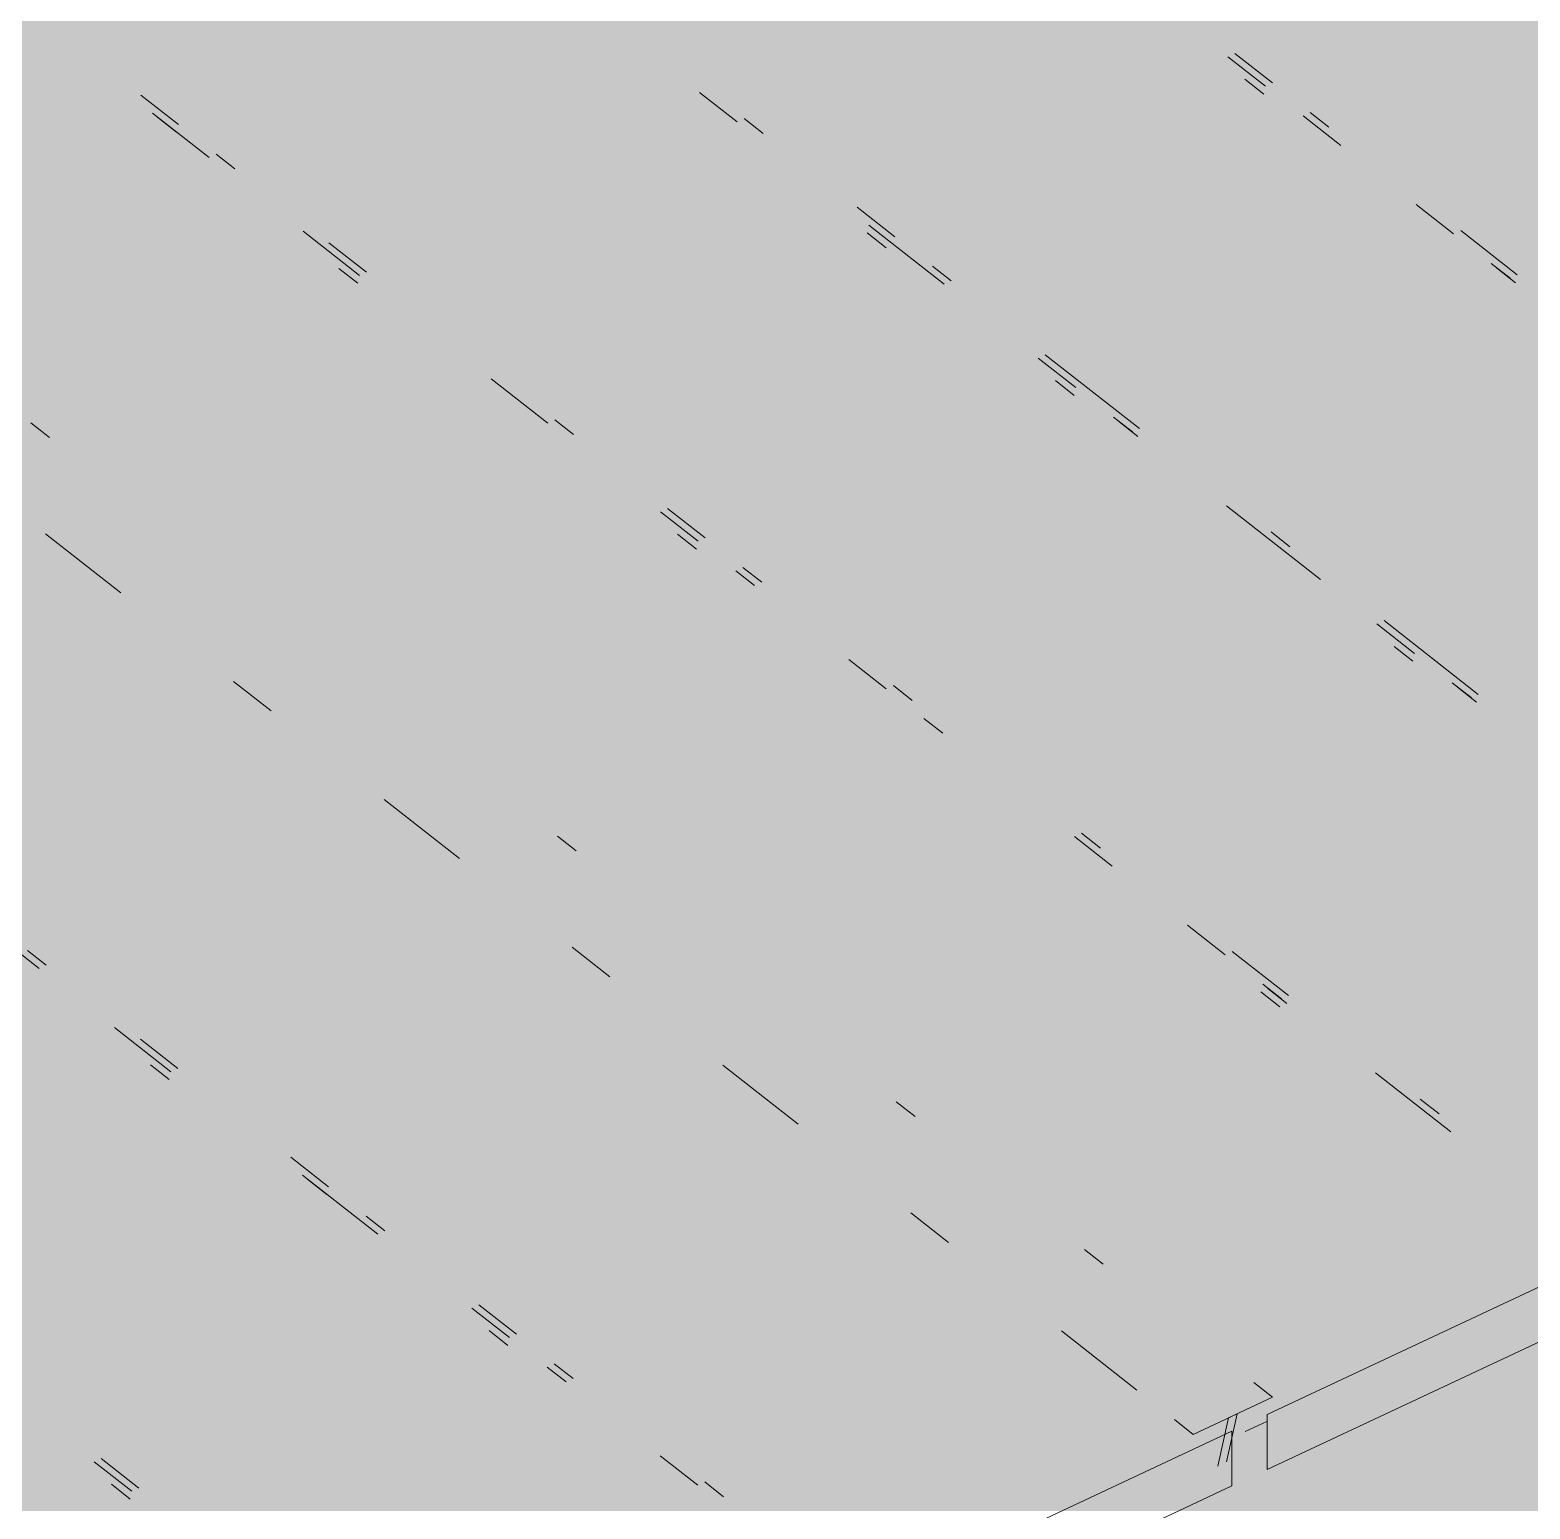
# Model space of a CAD drawing. Header units: millimetres. Extents: x 5 to 1315, y 5 to 292.
# Drawn here: x 1197.866 to 1200.523, y 80.497 to 83.117 of the extents above; entities that cross this region are included whole.
import ezdxf

# ---------------------------------------------------------------- set-up
doc = ezdxf.new("R2010")
doc.units = ezdxf.units.MM
doc.layers.add('EXISTING', color=7, linetype='Continuous')
doc.layers.add('IMAGES', color=7, linetype='Continuous')

# ---------------------------------------------------------------- blocks, each defined once
blk = doc.blocks.new('SHEET_03')
at = {"layer": 'EXISTING', "color": 250, "lineweight": 9}
for p, q in [((299.9879, 83.0699), (300.0546, 83.0176)), ((300.0671, 83.0235), (300.0004, 83.0758)), ((300.0515, 83.0039), (300.0182, 83.0301)), ((298.1291, 82.9497), (298.0625, 83.0021)), ((299.0523, 83.0069), (299.1189, 82.9546)), ((298.0833, 82.97), (298.1833, 82.8916)), ((298.126, 82.9361), (298.0927, 82.9622)), ((299.1647, 82.9343), (299.1314, 82.9604)), ((300.1212, 82.9653), (300.1879, 82.913)), ((300.167, 82.945), (300.1337, 82.9711)), ((298.2291, 82.8713), (298.1958, 82.8974)), ((299.398, 82.7512), (299.3314, 82.8035)), ((300.3212, 82.8083), (300.3878, 82.756)), ((299.3522, 82.7715), (299.4855, 82.6668)), ((300.5003, 82.6834), (300.4003, 82.7619)), ((298.3499, 82.7608), (298.4499, 82.6823)), ((298.4624, 82.6881), (298.3957, 82.7405)), ((299.3825, 82.7316), (299.3491, 82.7578)), ((298.4468, 82.6686), (298.4135, 82.6948)), ((299.498, 82.6727), (299.4647, 82.6988)), ((300.4545, 82.7037), (300.4878, 82.6775)), ((300.4972, 82.6697), (300.4639, 82.6959)), ((299.6521, 82.536), (299.7188, 82.4837)), ((299.8313, 82.4111), (299.6646, 82.5419)), ((298.6832, 82.4992), (298.7832, 82.4207)), ((299.7157, 82.47), (299.6824, 82.4962)), ((300.0575, 80.6644), (303.8717, 82.455)), ((297.9008, 82.3954), (297.8675, 82.4215)), ((298.829, 82.4004), (298.7956, 82.4266)), ((299.7855, 82.4314), (299.8188, 82.4052)), ((299.8282, 82.3974), (299.7949, 82.4236)), ((298.9831, 82.2637), (299.0498, 82.2114)), ((299.0623, 82.2173), (298.9956, 82.2696)), ((299.9854, 82.2744), (300.152, 82.1436)), ((297.8936, 82.2248), (298.0269, 82.1201)), ((299.0467, 82.1977), (299.0134, 82.2239)), ((300.0979, 82.2018), (300.0646, 82.228)), ((299.1164, 82.1591), (299.1497, 82.1329)), ((299.1622, 82.1388), (299.1289, 82.165)), ((300.4311, 81.9402), (300.2645, 82.071)), ((300.252, 82.0652), (300.3187, 82.0129)), ((300.3156, 81.9992), (300.2823, 82.0253)), ((299.3164, 82.0022), (299.383, 81.9498)), ((298.2269, 81.9632), (298.2935, 81.9109)), ((299.4288, 81.9295), (299.3955, 81.9557)), ((300.3853, 81.9605), (300.4187, 81.9344)), ((300.4281, 81.9266), (300.3948, 81.9527)), ((299.4497, 81.8975), (299.483, 81.8714)), ((298.4935, 81.7539), (298.6268, 81.6493)), ((298.8339, 81.6629), (298.8006, 81.6891)), ((299.7163, 81.6882), (299.7829, 81.6359)), ((299.7621, 81.6679), (299.7288, 81.6941)), ((297.7492, 81.5591), (297.8825, 81.4544)), ((299.9163, 81.5313), (299.9829, 81.479)), ((297.895, 81.4603), (297.8617, 81.4864)), ((298.8268, 81.4923), (298.8934, 81.44)), ((300.0954, 81.4064), (299.9954, 81.4848)), ((300.0798, 81.3868), (300.0465, 81.413)), ((300.0496, 81.4267), (300.0829, 81.4005)), ((300.0923, 81.3927), (300.059, 81.4188)), ((298.0158, 81.3498), (298.1158, 81.2713)), ((298.1283, 81.2772), (298.0617, 81.3295)), ((298.1128, 81.2576), (298.0794, 81.2838)), ((299.0934, 81.283), (299.2267, 81.1784)), ((300.2495, 81.2697), (300.3828, 81.1651)), ((300.0575, 80.5669), (301.483, 81.2361)), ((300.362, 81.1971), (300.3287, 81.2232)), ((299.4338, 81.192), (299.4005, 81.2182)), ((298.3949, 81.0679), (298.3283, 81.1202)), ((298.3491, 81.0882), (298.4824, 80.9836)), ((298.3919, 81.0542), (298.3585, 81.0804)), ((298.4949, 80.9894), (298.4616, 81.0156)), ((299.4266, 81.0214), (299.4933, 80.9691)), ((299.7671, 80.9305), (299.7338, 80.9566)), ((298.649, 80.8528), (298.7157, 80.8004)), ((298.7282, 80.8063), (298.6615, 80.8586)), ((298.7126, 80.7868), (298.6793, 80.8129)), ((299.6932, 80.8122), (299.8266, 80.7075)), ((298.7824, 80.7481), (298.8157, 80.722)), ((298.8282, 80.7278), (298.7948, 80.754)), ((300.067, 80.695), (300.0337, 80.7212)), ((300.067, 80.695), (299.989, 80.6584)), ((300.0046, 80.6657), (299.9265, 80.6291)), ((299.9855, 80.5802), (300.0046, 80.6657)), ((300.0575, 80.5669), (300.0575, 80.6644)), ((299.8932, 80.6552), (299.9265, 80.6291)), ((299.989, 80.6584), (299.9699, 80.5729)), ((300.0184, 80.6339), (300.057, 80.652)), ((296.1808, 78.8444), (299.995, 80.635)), ((299.995, 80.635), (299.995, 80.5376)), ((298.0592, 80.534), (297.9925, 80.5863)), ((298.9823, 80.5912), (299.049, 80.5389)), ((297.98, 80.5805), (298.0467, 80.5282)), ((296.1808, 78.7469), (299.995, 80.5376)), ((298.0436, 80.5145), (298.0103, 80.5406)), ((299.0948, 80.5186), (299.0615, 80.5447))]:
    blk.add_line(p, q, dxfattribs=at)
at = {"layer": 'IMAGES', "color": 7}
for points in [[(299.0673, 83.0964), (299.1636, 83.0964), (299.0673, 83.2892), (299.1636, 83.2892)], [(297.8145, 83.0964), (297.9109, 83.0964), (297.8145, 83.1928), (297.9109, 83.1928)], [(297.9109, 83.0964), (298.0073, 83.0964), (297.9109, 83.1928), (298.0073, 83.1928)], [(298.0073, 83.0964), (298.1036, 83.0964), (298.0073, 83.1928), (298.1036, 83.1928)], [(298.1036, 83.0964), (298.6818, 83.0964), (298.1036, 83.1928), (298.6818, 83.1928)], [(298.6818, 83.0964), (298.7782, 83.0964), (298.6818, 83.1928), (298.7782, 83.1928)], [(298.7782, 83.0964), (298.8745, 83.0964), (298.7782, 83.1928), (298.8745, 83.1928)], [(298.8745, 83.0964), (298.9709, 83.0964), (298.8745, 83.1928), (298.9709, 83.1928)], [(298.9709, 83.0964), (299.0673, 83.0964), (298.9709, 83.1928), (299.0673, 83.1928)], [(299.1636, 83.0964), (299.26, 83.0964), (299.1636, 83.1928), (299.26, 83.1928)], [(299.26, 83.0964), (299.3564, 83.0964), (299.26, 83.1928), (299.3564, 83.1928)], [(299.3564, 83.0964), (299.4527, 83.0964), (299.3564, 83.1928), (299.4527, 83.1928)], [(299.4527, 83.0964), (299.5491, 83.0964), (299.4527, 83.1928), (299.5491, 83.1928)], [(299.5491, 83.0964), (299.6455, 83.0964), (299.5491, 83.1928), (299.6455, 83.1928)], [(299.6455, 83.0964), (299.7418, 83.0964), (299.6455, 83.1928), (299.7418, 83.1928)], [(299.7418, 83.0964), (299.9345, 83.0964), (299.7418, 83.1928), (299.9345, 83.1928)], [(299.9345, 83.0964), (300.0309, 83.0964), (299.9345, 83.1928), (300.0309, 83.1928)], [(300.0309, 83.0964), (300.6091, 83.0964), (300.0309, 83.1928), (300.6091, 83.1928)], [(297.8145, 83), (297.9109, 83), (297.8145, 83.0964), (297.9109, 83.0964)], [(297.9109, 83), (298.1036, 83), (297.9109, 83.0964), (298.1036, 83.0964)], [(298.1036, 83), (298.2, 83), (298.1036, 83.0964), (298.2, 83.0964)], [(298.2, 83), (298.2964, 83), (298.2, 83.0964), (298.2964, 83.0964)], [(298.2964, 83), (298.7782, 83), (298.2964, 83.0964), (298.7782, 83.0964)], [(298.7782, 83), (298.8745, 83), (298.7782, 83.0964), (298.8745, 83.0964)], [(298.8745, 83), (298.9709, 83), (298.8745, 83.0964), (298.9709, 83.0964)], [(298.9709, 83), (299.0673, 83), (298.9709, 83.0964), (299.0673, 83.0964)], [(299.0673, 83), (299.1636, 83), (299.0673, 83.0964), (299.1636, 83.0964)], [(299.1636, 83), (299.26, 83), (299.1636, 83.0964), (299.26, 83.0964)], [(299.26, 83), (299.3564, 83), (299.26, 83.0964), (299.3564, 83.0964)], [(299.3564, 83), (299.4527, 83), (299.3564, 83.0964), (299.4527, 83.0964)], [(299.4527, 83), (299.5491, 83), (299.4527, 83.0964), (299.5491, 83.0964)], [(299.5491, 83), (299.6455, 83), (299.5491, 83.0964), (299.6455, 83.0964)], [(299.6455, 83), (299.7418, 83), (299.6455, 83.0964), (299.7418, 83.0964)], [(299.7418, 83), (299.8382, 83), (299.7418, 83.0964), (299.8382, 83.0964)], [(299.8382, 83), (299.9345, 83), (299.8382, 83.0964), (299.9345, 83.0964)], [(299.9345, 83), (300.1273, 83), (299.9345, 83.0964), (300.1273, 83.0964)], [(300.1273, 83), (300.2236, 83), (300.1273, 83.0964), (300.2236, 83.0964)], [(300.2236, 83), (300.32, 83), (300.2236, 83.0964), (300.32, 83.0964)], [(300.32, 83), (300.8018, 83), (300.32, 83.0964), (300.8018, 83.0964)], [(297.5255, 82.9036), (297.9109, 82.9036), (297.5255, 83), (297.9109, 83)], [(297.9109, 82.9036), (298.0073, 82.9036), (297.9109, 83), (298.0073, 83)], [(298.0073, 82.9036), (298.2, 82.9036), (298.0073, 83), (298.2, 83)], [(298.2, 82.9036), (298.2964, 82.9036), (298.2, 83), (298.2964, 83)], [(298.2964, 82.9036), (298.3927, 82.9036), (298.2964, 83), (298.3927, 83)], [(298.3927, 82.9036), (298.8745, 82.9036), (298.3927, 83), (298.8745, 83)], [(298.8745, 82.9036), (298.9709, 82.9036), (298.8745, 83), (298.9709, 83)], [(298.9709, 82.9036), (299.0673, 82.9036), (298.9709, 83), (299.0673, 83)], [(299.0673, 82.9036), (299.1636, 82.9036), (299.0673, 83), (299.1636, 83)], [(299.1636, 82.9036), (299.26, 82.9036), (299.1636, 83), (299.26, 83)], [(299.26, 82.9036), (299.3564, 82.9036), (299.26, 83), (299.3564, 83)], [(299.3564, 82.9036), (299.4527, 82.9036), (299.3564, 83), (299.4527, 83)], [(299.4527, 82.9036), (299.5491, 82.9036), (299.4527, 83), (299.5491, 83)], [(299.5491, 82.9036), (299.6455, 82.9036), (299.5491, 83), (299.6455, 83)], [(299.6455, 82.9036), (299.7418, 82.9036), (299.6455, 83), (299.7418, 83)], [(299.7418, 82.9036), (299.9345, 82.9036), (299.7418, 83), (299.9345, 83)], [(299.9345, 82.9036), (300.0309, 82.9036), (299.9345, 83), (300.0309, 83)], [(300.0309, 82.9036), (300.2236, 82.9036), (300.0309, 83), (300.2236, 83)], [(300.2236, 82.9036), (300.32, 82.9036), (300.2236, 83), (300.32, 83)], [(300.32, 82.9036), (300.8982, 82.9036), (300.32, 83), (300.8982, 83)], [(297.5255, 82.8072), (298.0073, 82.8072), (297.5255, 82.9036), (298.0073, 82.9036)], [(298.0073, 82.8072), (298.1036, 82.8072), (298.0073, 82.9036), (298.1036, 82.9036)], [(298.1036, 82.8072), (298.2964, 82.8072), (298.1036, 82.9036), (298.2964, 82.9036)], [(298.2964, 82.8072), (298.3927, 82.8072), (298.2964, 82.9036), (298.3927, 82.9036)], [(298.3927, 82.8072), (298.4891, 82.8072), (298.3927, 82.9036), (298.4891, 82.9036)], [(298.4891, 82.8072), (298.9709, 82.8072), (298.4891, 82.9036), (298.9709, 82.9036)], [(298.9709, 82.8072), (299.1636, 82.8072), (298.9709, 82.9036), (299.1636, 82.9036)], [(299.1636, 82.8072), (299.26, 82.8072), (299.1636, 82.9036), (299.26, 82.9036)], [(299.26, 82.8072), (299.4527, 82.8072), (299.26, 82.9036), (299.4527, 82.9036)], [(299.4527, 82.8072), (299.6455, 82.8072), (299.4527, 82.9036), (299.6455, 82.9036)], [(299.6455, 82.8072), (299.7418, 82.8072), (299.6455, 82.9036), (299.7418, 82.9036)], [(299.7418, 82.8072), (299.8382, 82.8072), (299.7418, 82.9036), (299.8382, 82.9036)], [(299.8382, 82.8072), (300.1273, 82.8072), (299.8382, 82.9036), (300.1273, 82.9036)], [(300.1273, 82.8072), (300.2236, 82.8072), (300.1273, 82.9036), (300.2236, 82.9036)], [(300.2236, 82.8072), (300.32, 82.8072), (300.2236, 82.9036), (300.32, 82.9036)], [(300.32, 82.8072), (300.4164, 82.8072), (300.32, 82.9036), (300.4164, 82.9036)], [(300.4164, 82.8072), (300.5127, 82.8072), (300.4164, 82.9036), (300.5127, 82.9036)], [(300.5127, 82.8072), (300.9945, 82.8072), (300.5127, 82.9036), (300.9945, 82.9036)], [(297.6218, 82.7108), (298.1036, 82.7108), (297.6218, 82.8072), (298.1036, 82.8072)], [(298.1036, 82.7108), (298.2, 82.7108), (298.1036, 82.8072), (298.2, 82.8072)], [(298.2, 82.7108), (298.2964, 82.7108), (298.2, 82.8072), (298.2964, 82.8072)], [(298.2964, 82.7108), (298.4891, 82.7108), (298.2964, 82.8072), (298.4891, 82.8072)], [(298.4891, 82.7108), (298.5855, 82.7108), (298.4891, 82.8072), (298.5855, 82.8072)], [(298.5855, 82.7108), (299.1636, 82.7108), (298.5855, 82.8072), (299.1636, 82.8072)], [(299.1636, 82.7108), (299.26, 82.7108), (299.1636, 82.8072), (299.26, 82.8072)], [(299.26, 82.7108), (299.3564, 82.7108), (299.26, 82.8072), (299.3564, 82.8072)], [(299.3564, 82.7108), (299.4527, 82.7108), (299.3564, 82.8072), (299.4527, 82.8072)], [(299.4527, 82.7108), (299.5491, 82.7108), (299.4527, 82.8072), (299.5491, 82.8072)], [(299.5491, 82.7108), (299.6455, 82.7108), (299.5491, 82.8072), (299.6455, 82.8072)], [(299.6455, 82.7108), (299.7418, 82.7108), (299.6455, 82.8072), (299.7418, 82.8072)], [(299.7418, 82.7108), (299.8382, 82.7108), (299.7418, 82.8072), (299.8382, 82.8072)], [(299.8382, 82.7108), (300.0309, 82.7108), (299.8382, 82.8072), (300.0309, 82.8072)], [(300.0309, 82.7108), (300.1273, 82.7108), (300.0309, 82.8072), (300.1273, 82.8072)], [(300.1273, 82.7108), (300.2236, 82.7108), (300.1273, 82.8072), (300.2236, 82.8072)], [(300.2236, 82.7108), (300.32, 82.7108), (300.2236, 82.8072), (300.32, 82.8072)], [(300.32, 82.7108), (300.5127, 82.7108), (300.32, 82.8072), (300.5127, 82.8072)], [(300.5127, 82.7108), (300.6091, 82.7108), (300.5127, 82.8072), (300.6091, 82.8072)], [(297.8145, 82.6144), (298.2, 82.6144), (297.8145, 82.7108), (298.2, 82.7108)], [(298.2, 82.6144), (298.2964, 82.6144), (298.2, 82.7108), (298.2964, 82.7108)], [(298.2964, 82.6144), (298.3927, 82.6144), (298.2964, 82.7108), (298.3927, 82.7108)], [(298.3927, 82.6144), (298.5855, 82.6144), (298.3927, 82.7108), (298.5855, 82.7108)], [(298.5855, 82.6144), (298.6818, 82.6144), (298.5855, 82.7108), (298.6818, 82.7108)], [(298.6818, 82.6144), (298.7782, 82.6144), (298.6818, 82.7108), (298.7782, 82.7108)], [(298.7782, 82.6144), (299.26, 82.6144), (298.7782, 82.7108), (299.26, 82.7108)], [(299.26, 82.6144), (299.3564, 82.6144), (299.26, 82.7108), (299.3564, 82.7108)], [(299.3564, 82.6144), (299.4527, 82.6144), (299.3564, 82.7108), (299.4527, 82.7108)], [(299.4527, 82.6144), (299.5491, 82.6144), (299.4527, 82.7108), (299.5491, 82.7108)], [(299.5491, 82.6144), (299.7418, 82.6144), (299.5491, 82.7108), (299.7418, 82.7108)], [(299.7418, 82.6144), (299.8382, 82.6144), (299.7418, 82.7108), (299.8382, 82.7108)], [(299.8382, 82.6144), (299.9345, 82.6144), (299.8382, 82.7108), (299.9345, 82.7108)], [(299.9345, 82.6144), (300.0309, 82.6144), (299.9345, 82.7108), (300.0309, 82.7108)], [(300.0309, 82.6144), (300.1273, 82.6144), (300.0309, 82.7108), (300.1273, 82.7108)], [(300.1273, 82.6144), (300.2236, 82.6144), (300.1273, 82.7108), (300.2236, 82.7108)], [(300.2236, 82.6144), (300.32, 82.6144), (300.2236, 82.7108), (300.32, 82.7108)], [(300.32, 82.6144), (300.4164, 82.6144), (300.32, 82.7108), (300.4164, 82.7108)], [(300.4164, 82.6144), (300.6091, 82.6144), (300.4164, 82.7108), (300.6091, 82.7108)], [(297.8145, 82.518), (297.9109, 82.518), (297.8145, 82.6144), (297.9109, 82.6144)], [(297.9109, 82.518), (298.3927, 82.518), (297.9109, 82.6144), (298.3927, 82.6144)], [(298.3927, 82.518), (298.4891, 82.518), (298.3927, 82.6144), (298.4891, 82.6144)], [(298.4891, 82.518), (298.5855, 82.518), (298.4891, 82.6144), (298.5855, 82.6144)], [(298.5855, 82.518), (298.6818, 82.518), (298.5855, 82.6144), (298.6818, 82.6144)], [(298.6818, 82.518), (298.7782, 82.518), (298.6818, 82.6144), (298.7782, 82.6144)], [(298.7782, 82.518), (298.8745, 82.518), (298.7782, 82.6144), (298.8745, 82.6144)], [(298.8745, 82.518), (299.3564, 82.518), (298.8745, 82.6144), (299.3564, 82.6144)], [(299.3564, 82.518), (299.4527, 82.518), (299.3564, 82.6144), (299.4527, 82.6144)], [(299.4527, 82.518), (299.5491, 82.518), (299.4527, 82.6144), (299.5491, 82.6144)], [(299.5491, 82.518), (299.6455, 82.518), (299.5491, 82.6144), (299.6455, 82.6144)], [(299.6455, 82.518), (299.8382, 82.518), (299.6455, 82.6144), (299.8382, 82.6144)], [(299.8382, 82.518), (299.9345, 82.518), (299.8382, 82.6144), (299.9345, 82.6144)], [(299.9345, 82.518), (300.0309, 82.518), (299.9345, 82.6144), (300.0309, 82.6144)], [(300.0309, 82.518), (300.1273, 82.518), (300.0309, 82.6144), (300.1273, 82.6144)], [(300.1273, 82.518), (300.2236, 82.518), (300.1273, 82.6144), (300.2236, 82.6144)], [(300.2236, 82.518), (300.4164, 82.518), (300.2236, 82.6144), (300.4164, 82.6144)], [(300.4164, 82.518), (300.5127, 82.518), (300.4164, 82.6144), (300.5127, 82.6144)], [(300.5127, 82.518), (300.6091, 82.518), (300.5127, 82.6144), (300.6091, 82.6144)], [(297.8145, 82.4216), (297.9109, 82.4216), (297.8145, 82.518), (297.9109, 82.518)], [(297.9109, 82.4216), (298.0073, 82.4216), (297.9109, 82.518), (298.0073, 82.518)], [(298.0073, 82.4216), (298.1036, 82.4216), (298.0073, 82.518), (298.1036, 82.518)], [(298.1036, 82.3252), (298.5855, 82.3252), (298.1036, 82.518), (298.5855, 82.518)], [(298.5855, 82.4216), (298.6818, 82.4216), (298.5855, 82.518), (298.6818, 82.518)], [(298.6818, 82.4216), (298.7782, 82.4216), (298.6818, 82.518), (298.7782, 82.518)], [(298.7782, 82.4216), (298.8745, 82.4216), (298.7782, 82.518), (298.8745, 82.518)], [(298.8745, 82.4216), (298.9709, 82.4216), (298.8745, 82.518), (298.9709, 82.518)], [(298.9709, 82.4216), (299.4527, 82.4216), (298.9709, 82.518), (299.4527, 82.518)], [(299.4527, 82.4216), (299.5491, 82.4216), (299.4527, 82.518), (299.5491, 82.518)], [(299.5491, 82.4216), (299.6455, 82.4216), (299.5491, 82.518), (299.6455, 82.518)], [(299.6455, 82.4216), (299.7418, 82.4216), (299.6455, 82.518), (299.7418, 82.518)], [(299.7418, 82.4216), (299.8382, 82.4216), (299.7418, 82.518), (299.8382, 82.518)], [(299.8382, 82.4216), (299.9345, 82.4216), (299.8382, 82.518), (299.9345, 82.518)], [(299.9345, 82.4216), (300.0309, 82.4216), (299.9345, 82.518), (300.0309, 82.518)], [(300.0309, 82.4216), (300.1273, 82.4216), (300.0309, 82.518), (300.1273, 82.518)], [(300.1273, 82.4216), (300.2236, 82.4216), (300.1273, 82.518), (300.2236, 82.518)], [(300.2236, 82.4216), (300.32, 82.4216), (300.2236, 82.518), (300.32, 82.518)], [(300.32, 82.4216), (300.4164, 82.4216), (300.32, 82.518), (300.4164, 82.518)], [(300.4164, 82.4216), (300.5127, 82.4216), (300.4164, 82.518), (300.5127, 82.518)], [(300.5127, 82.4216), (300.6091, 82.4216), (300.5127, 82.518), (300.6091, 82.518)], [(297.8145, 82.3252), (298.0073, 82.3252), (297.8145, 82.4216), (298.0073, 82.4216)], [(298.0073, 82.3252), (298.1036, 82.3252), (298.0073, 82.4216), (298.1036, 82.4216)], [(298.5855, 82.3252), (298.6818, 82.3252), (298.5855, 82.4216), (298.6818, 82.4216)], [(298.6818, 82.3252), (298.7782, 82.3252), (298.6818, 82.4216), (298.7782, 82.4216)], [(298.7782, 82.3252), (298.8745, 82.3252), (298.7782, 82.4216), (298.8745, 82.4216)], [(298.8745, 82.3252), (298.9709, 82.3252), (298.8745, 82.4216), (298.9709, 82.4216)], [(298.9709, 82.3252), (299.0673, 82.3252), (298.9709, 82.4216), (299.0673, 82.4216)], [(299.0673, 82.3252), (299.1636, 82.3252), (299.0673, 82.4216), (299.1636, 82.4216)], [(299.1636, 82.3252), (299.5491, 82.3252), (299.1636, 82.4216), (299.5491, 82.4216)], [(299.5491, 82.3252), (299.7418, 82.3252), (299.5491, 82.4216), (299.7418, 82.4216)], [(299.7418, 82.3252), (299.8382, 82.3252), (299.7418, 82.4216), (299.8382, 82.4216)], [(299.8382, 82.3252), (299.9345, 82.3252), (299.8382, 82.4216), (299.9345, 82.4216)], [(299.9345, 82.3252), (300.0309, 82.3252), (299.9345, 82.4216), (300.0309, 82.4216)], [(300.0309, 82.3252), (300.1273, 82.3252), (300.0309, 82.4216), (300.1273, 82.4216)], [(300.1273, 82.3252), (300.2236, 82.3252), (300.1273, 82.4216), (300.2236, 82.4216)], [(300.2236, 82.3252), (300.32, 82.3252), (300.2236, 82.4216), (300.32, 82.4216)], [(300.32, 82.3252), (300.4164, 82.3252), (300.32, 82.4216), (300.4164, 82.4216)], [(300.4164, 82.3252), (300.5127, 82.3252), (300.4164, 82.4216), (300.5127, 82.4216)], [(300.5127, 82.3252), (300.6091, 82.3252), (300.5127, 82.4216), (300.6091, 82.4216)], [(297.8145, 82.2288), (298.0073, 82.2288), (297.8145, 82.3252), (298.0073, 82.3252)], [(298.0073, 82.2288), (298.1036, 82.2288), (298.0073, 82.3252), (298.1036, 82.3252)], [(298.1036, 82.2288), (298.2, 82.2288), (298.1036, 82.3252), (298.2, 82.3252)], [(298.2, 82.2288), (298.2964, 82.2288), (298.2, 82.3252), (298.2964, 82.3252)], [(298.2964, 82.2288), (298.6818, 82.2288), (298.2964, 82.3252), (298.6818, 82.3252)], [(298.6818, 82.2288), (298.7782, 82.2288), (298.6818, 82.3252), (298.7782, 82.3252)], [(298.7782, 82.2288), (298.8745, 82.2288), (298.7782, 82.3252), (298.8745, 82.3252)], [(298.8745, 82.2288), (298.9709, 82.2288), (298.8745, 82.3252), (298.9709, 82.3252)], [(298.9709, 82.2288), (299.0673, 82.2288), (298.9709, 82.3252), (299.0673, 82.3252)], [(299.0673, 82.2288), (299.1636, 82.2288), (299.0673, 82.3252), (299.1636, 82.3252)], [(299.1636, 82.2288), (299.26, 82.2288), (299.1636, 82.3252), (299.26, 82.3252)], [(299.26, 82.2288), (299.7418, 82.2288), (299.26, 82.3252), (299.7418, 82.3252)], [(299.7418, 82.2288), (299.8382, 82.2288), (299.7418, 82.3252), (299.8382, 82.3252)], [(299.8382, 82.2288), (300.0309, 82.2288), (299.8382, 82.3252), (300.0309, 82.3252)], [(300.0309, 82.2288), (300.1273, 82.2288), (300.0309, 82.3252), (300.1273, 82.3252)], [(300.1273, 82.2288), (300.2236, 82.2288), (300.1273, 82.3252), (300.2236, 82.3252)], [(300.2236, 82.2288), (300.32, 82.2288), (300.2236, 82.3252), (300.32, 82.3252)], [(300.32, 82.2288), (300.4164, 82.2288), (300.32, 82.3252), (300.4164, 82.3252)], [(300.4164, 82.2288), (300.6091, 82.2288), (300.4164, 82.3252), (300.6091, 82.3252)], [(297.8145, 82.1324), (297.9109, 82.1324), (297.8145, 82.2288), (297.9109, 82.2288)], [(297.9109, 82.1324), (298.0073, 82.1324), (297.9109, 82.2288), (298.0073, 82.2288)], [(298.0073, 82.1324), (298.2, 82.1324), (298.0073, 82.2288), (298.2, 82.2288)], [(298.2, 82.1324), (298.2964, 82.1324), (298.2, 82.2288), (298.2964, 82.2288)], [(298.2964, 82.1324), (298.3927, 82.1324), (298.2964, 82.2288), (298.3927, 82.2288)], [(298.3927, 82.1324), (298.8745, 82.1324), (298.3927, 82.2288), (298.8745, 82.2288)], [(298.8745, 82.1324), (298.9709, 82.1324), (298.8745, 82.2288), (298.9709, 82.2288)], [(298.9709, 82.1324), (299.1636, 82.1324), (298.9709, 82.2288), (299.1636, 82.2288)], [(299.1636, 82.1324), (299.26, 82.1324), (299.1636, 82.2288), (299.26, 82.2288)], [(299.26, 82.1324), (299.3564, 82.1324), (299.26, 82.2288), (299.3564, 82.2288)], [(299.3564, 82.1324), (299.8382, 82.1324), (299.3564, 82.2288), (299.8382, 82.2288)], [(299.8382, 82.1324), (300.0309, 82.1324), (299.8382, 82.2288), (300.0309, 82.2288)], [(300.0309, 82.1324), (300.1273, 82.1324), (300.0309, 82.2288), (300.1273, 82.2288)], [(300.1273, 82.1324), (300.2236, 82.1324), (300.1273, 82.2288), (300.2236, 82.2288)], [(300.2236, 82.1324), (300.32, 82.1324), (300.2236, 82.2288), (300.32, 82.2288)], [(300.32, 82.1324), (300.5127, 82.1324), (300.32, 82.2288), (300.5127, 82.2288)], [(300.5127, 82.1324), (300.6091, 82.1324), (300.5127, 82.2288), (300.6091, 82.2288)], [(297.8145, 82.036), (297.9109, 82.036), (297.8145, 82.1324), (297.9109, 82.1324)], [(297.9109, 82.036), (298.0073, 82.036), (297.9109, 82.1324), (298.0073, 82.1324)], [(298.0073, 82.036), (298.1036, 82.036), (298.0073, 82.1324), (298.1036, 82.1324)], [(298.1036, 82.036), (298.2, 82.036), (298.1036, 82.1324), (298.2, 82.1324)], [(298.2, 82.036), (298.3927, 82.036), (298.2, 82.1324), (298.3927, 82.1324)], [(298.3927, 82.036), (298.4891, 82.036), (298.3927, 82.1324), (298.4891, 82.1324)], [(298.4891, 82.036), (298.9709, 82.036), (298.4891, 82.1324), (298.9709, 82.1324)], [(298.9709, 82.036), (299.0673, 82.036), (298.9709, 82.1324), (299.0673, 82.1324)], [(299.0673, 82.036), (299.1636, 82.036), (299.0673, 82.1324), (299.1636, 82.1324)], [(299.1636, 82.036), (299.26, 82.036), (299.1636, 82.1324), (299.26, 82.1324)], [(299.26, 82.036), (299.3564, 82.036), (299.26, 82.1324), (299.3564, 82.1324)], [(299.3564, 82.036), (299.4527, 82.036), (299.3564, 82.1324), (299.4527, 82.1324)], [(299.4527, 82.036), (299.9345, 82.036), (299.4527, 82.1324), (299.9345, 82.1324)], [(299.9345, 82.036), (300.0309, 82.036), (299.9345, 82.1324), (300.0309, 82.1324)], [(300.0309, 82.036), (300.1273, 82.036), (300.0309, 82.1324), (300.1273, 82.1324)], [(300.1273, 82.036), (300.32, 82.036), (300.1273, 82.1324), (300.32, 82.1324)], [(300.32, 82.036), (300.4164, 82.036), (300.32, 82.1324), (300.4164, 82.1324)], [(300.4164, 82.036), (300.5127, 82.036), (300.4164, 82.1324), (300.5127, 82.1324)], [(300.5127, 81.9396), (300.6091, 81.9396), (300.5127, 82.1324), (300.6091, 82.1324)], [(297.4291, 81.9396), (297.9109, 81.9396), (297.4291, 82.036), (297.9109, 82.036)], [(297.9109, 81.9396), (298.0073, 81.9396), (297.9109, 82.036), (298.0073, 82.036)], [(298.0073, 81.9396), (298.1036, 81.9396), (298.0073, 82.036), (298.1036, 82.036)], [(298.1036, 81.9396), (298.2, 81.9396), (298.1036, 82.036), (298.2, 82.036)], [(298.2, 81.9396), (298.2964, 81.9396), (298.2, 82.036), (298.2964, 82.036)], [(298.2964, 81.9396), (298.3927, 81.9396), (298.2964, 82.036), (298.3927, 82.036)], [(298.3927, 81.9396), (298.4891, 81.9396), (298.3927, 82.036), (298.4891, 82.036)], [(298.4891, 81.9396), (298.6818, 81.9396), (298.4891, 82.036), (298.6818, 82.036)], [(298.6818, 81.9396), (299.0673, 81.9396), (298.6818, 82.036), (299.0673, 82.036)], [(299.0673, 81.9396), (299.1636, 81.9396), (299.0673, 82.036), (299.1636, 82.036)], [(299.1636, 81.9396), (299.26, 81.9396), (299.1636, 82.036), (299.26, 82.036)], [(299.26, 81.9396), (299.3564, 81.9396), (299.26, 82.036), (299.3564, 82.036)], [(299.3564, 81.9396), (299.4527, 81.9396), (299.3564, 82.036), (299.4527, 82.036)], [(299.4527, 81.9396), (300.0309, 81.9396), (299.4527, 82.036), (300.0309, 82.036)], [(300.0309, 81.9396), (300.1273, 81.9396), (300.0309, 82.036), (300.1273, 82.036)], [(300.1273, 81.9396), (300.2236, 81.9396), (300.1273, 82.036), (300.2236, 82.036)], [(300.2236, 81.9396), (300.32, 81.9396), (300.2236, 82.036), (300.32, 82.036)], [(300.32, 81.9396), (300.4164, 81.9396), (300.32, 82.036), (300.4164, 82.036)], [(300.4164, 81.9396), (300.5127, 81.9396), (300.4164, 82.036), (300.5127, 82.036)], [(297.5255, 81.8432), (298.0073, 81.8432), (297.5255, 81.9396), (298.0073, 81.9396)], [(298.0073, 81.8432), (298.1036, 81.8432), (298.0073, 81.9396), (298.1036, 81.9396)], [(298.1036, 81.8432), (298.2, 81.8432), (298.1036, 81.9396), (298.2, 81.9396)], [(298.2, 81.8432), (298.2964, 81.8432), (298.2, 81.9396), (298.2964, 81.9396)], [(298.2964, 81.8432), (298.3927, 81.8432), (298.2964, 81.9396), (298.3927, 81.9396)], [(298.3927, 81.8432), (298.4891, 81.8432), (298.3927, 81.9396), (298.4891, 81.9396)], [(298.4891, 81.8432), (298.6818, 81.8432), (298.4891, 81.9396), (298.6818, 81.9396)], [(298.6818, 81.8432), (298.7782, 81.8432), (298.6818, 81.9396), (298.7782, 81.9396)], [(298.7782, 81.8432), (299.1636, 81.8432), (298.7782, 81.9396), (299.1636, 81.9396)], [(299.1636, 81.8432), (299.3564, 81.8432), (299.1636, 81.9396), (299.3564, 81.9396)], [(299.3564, 81.8432), (299.5491, 81.8432), (299.3564, 81.9396), (299.5491, 81.9396)], [(299.5491, 81.8432), (299.6455, 81.8432), (299.5491, 81.9396), (299.6455, 81.9396)], [(299.6455, 81.8432), (299.7418, 81.8432), (299.6455, 81.9396), (299.7418, 81.9396)], [(299.7418, 81.8432), (300.2236, 81.8432), (299.7418, 81.9396), (300.2236, 81.9396)], [(300.2236, 81.8432), (300.32, 81.8432), (300.2236, 81.9396), (300.32, 81.9396)], [(300.32, 81.8432), (300.4164, 81.8432), (300.32, 81.9396), (300.4164, 81.9396)], [(300.4164, 81.8432), (300.6091, 81.8432), (300.4164, 81.9396), (300.6091, 81.9396)], [(297.7182, 81.7468), (298.2964, 81.7468), (297.7182, 81.8432), (298.2964, 81.8432)], [(298.2964, 81.7468), (298.3927, 81.7468), (298.2964, 81.8432), (298.3927, 81.8432)], [(298.3927, 81.7468), (298.4891, 81.7468), (298.3927, 81.8432), (298.4891, 81.8432)], [(298.4891, 81.7468), (298.6818, 81.7468), (298.4891, 81.8432), (298.6818, 81.8432)], [(298.6818, 81.7468), (298.7782, 81.7468), (298.6818, 81.8432), (298.7782, 81.8432)], [(298.7782, 81.7468), (299.3564, 81.7468), (298.7782, 81.8432), (299.3564, 81.8432)], [(299.3564, 81.7468), (299.4527, 81.7468), (299.3564, 81.8432), (299.4527, 81.8432)], [(299.4527, 81.7468), (299.5491, 81.7468), (299.4527, 81.8432), (299.5491, 81.8432)], [(299.5491, 81.7468), (299.7418, 81.7468), (299.5491, 81.8432), (299.7418, 81.8432)], [(299.7418, 81.7468), (299.8382, 81.7468), (299.7418, 81.8432), (299.8382, 81.8432)], [(299.8382, 81.7468), (300.4164, 81.7468), (299.8382, 81.8432), (300.4164, 81.8432)], [(300.4164, 81.7468), (300.5127, 81.7468), (300.4164, 81.8432), (300.5127, 81.8432)], [(300.5127, 81.7468), (300.6091, 81.7468), (300.5127, 81.8432), (300.6091, 81.8432)], [(297.8145, 81.6504), (298.2964, 81.6504), (297.8145, 81.7468), (298.2964, 81.7468)], [(298.2964, 81.6504), (298.3927, 81.6504), (298.2964, 81.7468), (298.3927, 81.7468)], [(298.3927, 81.6504), (298.4891, 81.6504), (298.3927, 81.7468), (298.4891, 81.7468)], [(298.4891, 81.6504), (298.5855, 81.6504), (298.4891, 81.7468), (298.5855, 81.7468)], [(298.5855, 81.6504), (298.6818, 81.6504), (298.5855, 81.7468), (298.6818, 81.7468)], [(298.6818, 81.6504), (298.7782, 81.6504), (298.6818, 81.7468), (298.7782, 81.7468)], [(298.7782, 81.6504), (298.8745, 81.6504), (298.7782, 81.7468), (298.8745, 81.7468)], [(298.8745, 81.6504), (298.9709, 81.6504), (298.8745, 81.7468), (298.9709, 81.7468)], [(298.9709, 81.6504), (299.4527, 81.6504), (298.9709, 81.7468), (299.4527, 81.7468)], [(299.4527, 81.6504), (299.5491, 81.6504), (299.4527, 81.7468), (299.5491, 81.7468)], [(299.5491, 81.6504), (299.6455, 81.6504), (299.5491, 81.7468), (299.6455, 81.7468)], [(299.6455, 81.6504), (299.8382, 81.6504), (299.6455, 81.7468), (299.8382, 81.7468)], [(299.8382, 81.6504), (299.9345, 81.6504), (299.8382, 81.7468), (299.9345, 81.7468)], [(299.9345, 81.6504), (300.0309, 81.6504), (299.9345, 81.7468), (300.0309, 81.7468)], [(300.0309, 81.6504), (300.4164, 81.6504), (300.0309, 81.7468), (300.4164, 81.7468)], [(300.4164, 81.6504), (300.5127, 81.6504), (300.4164, 81.7468), (300.5127, 81.7468)], [(300.5127, 81.6504), (300.6091, 81.6504), (300.5127, 81.7468), (300.6091, 81.7468)], [(297.8145, 81.554), (298.3927, 81.554), (297.8145, 81.6504), (298.3927, 81.6504)], [(298.3927, 81.554), (298.4891, 81.554), (298.3927, 81.6504), (298.4891, 81.6504)], [(298.4891, 81.554), (298.5855, 81.554), (298.4891, 81.6504), (298.5855, 81.6504)], [(298.5855, 81.554), (298.6818, 81.554), (298.5855, 81.6504), (298.6818, 81.6504)], [(298.6818, 81.554), (298.9709, 81.554), (298.6818, 81.6504), (298.9709, 81.6504)], [(298.9709, 81.554), (299.0673, 81.554), (298.9709, 81.6504), (299.0673, 81.6504)], [(299.0673, 81.554), (299.1636, 81.554), (299.0673, 81.6504), (299.1636, 81.6504)], [(299.1636, 81.554), (299.5491, 81.554), (299.1636, 81.6504), (299.5491, 81.6504)], [(299.5491, 81.554), (299.6455, 81.554), (299.5491, 81.6504), (299.6455, 81.6504)], [(299.6455, 81.554), (299.7418, 81.554), (299.6455, 81.6504), (299.7418, 81.6504)], [(299.7418, 81.554), (299.8382, 81.554), (299.7418, 81.6504), (299.8382, 81.6504)], [(299.8382, 81.554), (299.9345, 81.554), (299.8382, 81.6504), (299.9345, 81.6504)], [(299.9345, 81.554), (300.0309, 81.554), (299.9345, 81.6504), (300.0309, 81.6504)], [(300.0309, 81.554), (300.1273, 81.554), (300.0309, 81.6504), (300.1273, 81.6504)], [(300.1273, 81.554), (300.7055, 81.554), (300.1273, 81.6504), (300.7055, 81.6504)], [(297.7182, 81.4576), (297.9109, 81.4576), (297.7182, 81.554), (297.9109, 81.554)], [(297.9109, 81.4576), (298.0073, 81.4576), (297.9109, 81.554), (298.0073, 81.554)], [(298.0073, 81.4576), (298.4891, 81.4576), (298.0073, 81.554), (298.4891, 81.554)], [(298.4891, 81.4576), (298.5855, 81.4576), (298.4891, 81.554), (298.5855, 81.554)], [(298.5855, 81.4576), (298.6818, 81.4576), (298.5855, 81.554), (298.6818, 81.554)], [(298.6818, 81.4576), (298.7782, 81.4576), (298.6818, 81.554), (298.7782, 81.554)], [(298.7782, 81.4576), (298.8745, 81.4576), (298.7782, 81.554), (298.8745, 81.554)], [(298.8745, 81.4576), (298.9709, 81.4576), (298.8745, 81.554), (298.9709, 81.554)], [(298.9709, 81.4576), (299.0673, 81.4576), (298.9709, 81.554), (299.0673, 81.554)], [(299.0673, 81.4576), (299.1636, 81.4576), (299.0673, 81.554), (299.1636, 81.554)], [(299.1636, 81.4576), (299.26, 81.4576), (299.1636, 81.554), (299.26, 81.554)], [(299.26, 81.4576), (299.6455, 81.4576), (299.26, 81.554), (299.6455, 81.554)], [(299.6455, 81.4576), (299.7418, 81.4576), (299.6455, 81.554), (299.7418, 81.554)], [(299.7418, 81.4576), (299.8382, 81.4576), (299.7418, 81.554), (299.8382, 81.554)], [(299.8382, 81.4576), (299.9345, 81.4576), (299.8382, 81.554), (299.9345, 81.554)], [(299.9345, 81.4576), (300.0309, 81.4576), (299.9345, 81.554), (300.0309, 81.554)], [(300.0309, 81.4576), (300.1273, 81.4576), (300.0309, 81.554), (300.1273, 81.554)], [(300.1273, 81.4576), (300.2236, 81.4576), (300.1273, 81.554), (300.2236, 81.554)], [(300.2236, 81.4576), (300.7055, 81.4576), (300.2236, 81.554), (300.7055, 81.554)], [(297.8145, 81.3612), (298.0073, 81.3612), (297.8145, 81.4576), (298.0073, 81.4576)], [(298.0073, 81.3612), (298.1036, 81.3612), (298.0073, 81.4576), (298.1036, 81.4576)], [(298.1036, 81.3612), (298.2, 81.3612), (298.1036, 81.4576), (298.2, 81.4576)], [(298.2, 81.3612), (298.6818, 81.3612), (298.2, 81.4576), (298.6818, 81.4576)], [(298.6818, 81.3612), (298.7782, 81.3612), (298.6818, 81.4576), (298.7782, 81.4576)], [(298.7782, 81.3612), (298.8745, 81.3612), (298.7782, 81.4576), (298.8745, 81.4576)], [(298.8745, 81.3612), (298.9709, 81.3612), (298.8745, 81.4576), (298.9709, 81.4576)], [(298.9709, 81.3612), (299.0673, 81.3612), (298.9709, 81.4576), (299.0673, 81.4576)], [(299.0673, 81.3612), (299.26, 81.3612), (299.0673, 81.4576), (299.26, 81.4576)], [(299.26, 81.3612), (299.3564, 81.3612), (299.26, 81.4576), (299.3564, 81.4576)], [(299.3564, 81.3612), (299.4527, 81.3612), (299.3564, 81.4576), (299.4527, 81.4576)], [(299.4527, 81.3612), (299.8382, 81.3612), (299.4527, 81.4576), (299.8382, 81.4576)], [(299.8382, 81.3612), (299.9345, 81.3612), (299.8382, 81.4576), (299.9345, 81.4576)], [(299.9345, 81.3612), (300.1273, 81.3612), (299.9345, 81.4576), (300.1273, 81.4576)], [(300.1273, 81.3612), (300.2236, 81.3612), (300.1273, 81.4576), (300.2236, 81.4576)], [(300.2236, 81.3612), (300.32, 81.3612), (300.2236, 81.4576), (300.32, 81.4576)], [(300.32, 81.3612), (300.8018, 81.3612), (300.32, 81.4576), (300.8018, 81.4576)], [(297.8145, 81.2648), (297.9109, 81.2648), (297.8145, 81.3612), (297.9109, 81.3612)], [(297.9109, 81.2648), (298.0073, 81.2648), (297.9109, 81.3612), (298.0073, 81.3612)], [(298.0073, 81.2648), (298.2, 81.2648), (298.0073, 81.3612), (298.2, 81.3612)], [(298.2, 81.2648), (298.2964, 81.2648), (298.2, 81.3612), (298.2964, 81.3612)], [(298.2964, 81.2648), (298.7782, 81.2648), (298.2964, 81.3612), (298.7782, 81.3612)], [(298.7782, 81.2648), (298.8745, 81.2648), (298.7782, 81.3612), (298.8745, 81.3612)], [(298.8745, 81.2648), (298.9709, 81.2648), (298.8745, 81.3612), (298.9709, 81.3612)], [(298.9709, 81.2648), (299.0673, 81.2648), (298.9709, 81.3612), (299.0673, 81.3612)], [(299.0673, 81.2648), (299.1636, 81.2648), (299.0673, 81.3612), (299.1636, 81.3612)], [(299.1636, 81.2648), (299.3564, 81.2648), (299.1636, 81.3612), (299.3564, 81.3612)], [(299.3564, 81.2648), (299.4527, 81.2648), (299.3564, 81.3612), (299.4527, 81.3612)], [(299.4527, 81.2648), (299.5491, 81.2648), (299.4527, 81.3612), (299.5491, 81.3612)], [(299.5491, 81.2648), (299.9345, 81.2648), (299.5491, 81.3612), (299.9345, 81.3612)], [(299.9345, 81.2648), (300.0309, 81.2648), (299.9345, 81.3612), (300.0309, 81.3612)], [(300.0309, 81.2648), (300.1273, 81.2648), (300.0309, 81.3612), (300.1273, 81.3612)], [(300.1273, 81.2648), (300.32, 81.2648), (300.1273, 81.3612), (300.32, 81.3612)], [(300.32, 81.2648), (300.4164, 81.2648), (300.32, 81.3612), (300.4164, 81.3612)], [(300.4164, 81.2648), (300.8982, 81.2648), (300.4164, 81.3612), (300.8982, 81.3612)], [(297.4291, 81.1684), (297.9109, 81.1684), (297.4291, 81.2648), (297.9109, 81.2648)], [(297.9109, 81.1684), (298.0073, 81.1684), (297.9109, 81.2648), (298.0073, 81.2648)], [(298.0073, 81.1684), (298.1036, 81.1684), (298.0073, 81.2648), (298.1036, 81.2648)], [(298.1036, 81.1684), (298.2964, 81.1684), (298.1036, 81.2648), (298.2964, 81.2648)], [(298.2964, 81.1684), (298.3927, 81.1684), (298.2964, 81.2648), (298.3927, 81.2648)], [(298.3927, 81.1684), (298.4891, 81.1684), (298.3927, 81.2648), (298.4891, 81.2648)], [(298.4891, 81.1684), (298.8745, 81.1684), (298.4891, 81.2648), (298.8745, 81.2648)], [(298.8745, 81.1684), (298.9709, 81.1684), (298.8745, 81.2648), (298.9709, 81.2648)], [(298.9709, 81.1684), (299.0673, 81.1684), (298.9709, 81.2648), (299.0673, 81.2648)], [(299.0673, 81.1684), (299.1636, 81.1684), (299.0673, 81.2648), (299.1636, 81.2648)], [(299.1636, 81.1684), (299.26, 81.1684), (299.1636, 81.2648), (299.26, 81.2648)], [(299.26, 81.1684), (299.3564, 81.1684), (299.26, 81.2648), (299.3564, 81.2648)], [(299.3564, 81.1684), (299.4527, 81.1684), (299.3564, 81.2648), (299.4527, 81.2648)], [(299.4527, 81.1684), (299.6455, 81.1684), (299.4527, 81.2648), (299.6455, 81.2648)], [(299.6455, 81.1684), (300.1273, 81.1684), (299.6455, 81.2648), (300.1273, 81.2648)], [(300.1273, 81.1684), (300.2236, 81.1684), (300.1273, 81.2648), (300.2236, 81.2648)], [(300.2236, 81.1684), (300.4164, 81.1684), (300.2236, 81.2648), (300.4164, 81.2648)], [(300.4164, 81.1684), (300.5127, 81.1684), (300.4164, 81.2648), (300.5127, 81.2648)], [(300.5127, 81.1684), (300.6091, 81.1684), (300.5127, 81.2648), (300.6091, 81.2648)], [(297.5255, 81.072), (298.1036, 81.072), (297.5255, 81.1684), (298.1036, 81.1684)], [(298.1036, 81.072), (298.2, 81.072), (298.1036, 81.1684), (298.2, 81.1684)], [(298.2, 81.072), (298.2964, 81.072), (298.2, 81.1684), (298.2964, 81.1684)], [(298.2964, 81.072), (298.3927, 81.072), (298.2964, 81.1684), (298.3927, 81.1684)], [(298.3927, 81.072), (298.4891, 81.072), (298.3927, 81.1684), (298.4891, 81.1684)], [(298.4891, 81.072), (298.5855, 81.072), (298.4891, 81.1684), (298.5855, 81.1684)], [(298.5855, 81.072), (299.0673, 81.072), (298.5855, 81.1684), (299.0673, 81.1684)], [(299.0673, 81.072), (299.1636, 81.072), (299.0673, 81.1684), (299.1636, 81.1684)], [(299.1636, 81.072), (299.26, 81.072), (299.1636, 81.1684), (299.26, 81.1684)], [(299.26, 81.072), (299.3564, 81.072), (299.26, 81.1684), (299.3564, 81.1684)], [(299.3564, 80.9756), (299.4527, 80.9756), (299.3564, 81.1684), (299.4527, 81.1684)], [(299.4527, 81.072), (299.5491, 81.072), (299.4527, 81.1684), (299.5491, 81.1684)], [(299.5491, 81.072), (299.6455, 81.072), (299.5491, 81.1684), (299.6455, 81.1684)], [(299.6455, 81.072), (299.7418, 81.072), (299.6455, 81.1684), (299.7418, 81.1684)], [(299.7418, 81.072), (299.8382, 81.072), (299.7418, 81.1684), (299.8382, 81.1684)], [(299.8382, 81.072), (300.32, 81.072), (299.8382, 81.1684), (300.32, 81.1684)], [(300.32, 81.072), (300.4164, 81.072), (300.32, 81.1684), (300.4164, 81.1684)], [(300.4164, 81.072), (300.5127, 81.072), (300.4164, 81.1684), (300.5127, 81.1684)], [(300.5127, 81.072), (300.6091, 81.072), (300.5127, 81.1684), (300.6091, 81.1684)], [(297.5255, 80.9756), (298.2, 80.9756), (297.5255, 81.072), (298.2, 81.072)], [(298.2, 80.9756), (298.2964, 80.9756), (298.2, 81.072), (298.2964, 81.072)], [(298.2964, 80.9756), (298.3927, 80.9756), (298.2964, 81.072), (298.3927, 81.072)], [(298.3927, 80.9756), (298.4891, 80.9756), (298.3927, 81.072), (298.4891, 81.072)], [(298.4891, 80.9756), (298.5855, 80.9756), (298.4891, 81.072), (298.5855, 81.072)], [(298.5855, 80.9756), (299.1636, 80.9756), (298.5855, 81.072), (299.1636, 81.072)], [(299.1636, 80.9756), (299.26, 80.9756), (299.1636, 81.072), (299.26, 81.072)], [(299.26, 80.9756), (299.3564, 80.9756), (299.26, 81.072), (299.3564, 81.072)], [(299.4527, 80.9756), (299.5491, 80.9756), (299.4527, 81.072), (299.5491, 81.072)], [(299.5491, 80.9756), (299.6455, 80.9756), (299.5491, 81.072), (299.6455, 81.072)], [(299.6455, 80.9756), (299.7418, 80.9756), (299.6455, 81.072), (299.7418, 81.072)], [(299.7418, 80.9756), (299.8382, 80.9756), (299.7418, 81.072), (299.8382, 81.072)], [(299.8382, 80.9756), (300.2236, 80.9756), (299.8382, 81.072), (300.2236, 81.072)], [(300.2236, 80.9756), (300.4164, 80.9756), (300.2236, 81.072), (300.4164, 81.072)], [(300.4164, 80.9756), (300.5127, 80.9756), (300.4164, 81.072), (300.5127, 81.072)], [(300.5127, 80.9756), (300.7055, 80.9756), (300.5127, 81.072), (300.7055, 81.072)], [(297.8145, 80.8792), (298.2964, 80.8792), (297.8145, 80.9756), (298.2964, 80.9756)], [(298.2964, 80.8792), (298.3927, 80.8792), (298.2964, 80.9756), (298.3927, 80.9756)], [(298.3927, 80.8792), (298.4891, 80.8792), (298.3927, 80.9756), (298.4891, 80.9756)], [(298.4891, 80.8792), (298.5855, 80.8792), (298.4891, 80.9756), (298.5855, 80.9756)], [(298.5855, 80.8792), (298.6818, 80.8792), (298.5855, 80.9756), (298.6818, 80.9756)], [(298.6818, 80.8792), (298.7782, 80.8792), (298.6818, 80.9756), (298.7782, 80.9756)], [(298.7782, 80.8792), (298.8745, 80.8792), (298.7782, 80.9756), (298.8745, 80.9756)], [(298.8745, 80.8792), (299.3564, 80.8792), (298.8745, 80.9756), (299.3564, 80.9756)], [(299.3564, 80.8792), (299.4527, 80.8792), (299.3564, 80.9756), (299.4527, 80.9756)], [(299.4527, 80.8792), (299.5491, 80.8792), (299.4527, 80.9756), (299.5491, 80.9756)], [(299.5491, 80.7827), (299.7418, 80.7827), (299.5491, 80.9756), (299.7418, 80.9756)], [(299.7418, 80.8792), (299.8382, 80.8792), (299.7418, 80.9756), (299.8382, 80.9756)], [(299.8382, 80.8792), (299.9345, 80.8792), (299.8382, 80.9756), (299.9345, 80.9756)], [(299.9345, 80.8792), (300.0309, 80.8792), (299.9345, 80.9756), (300.0309, 80.9756)], [(300.0309, 80.8792), (300.1273, 80.8792), (300.0309, 80.9756), (300.1273, 80.9756)], [(300.1273, 80.8792), (300.32, 80.8792), (300.1273, 80.9756), (300.32, 80.9756)], [(300.32, 80.8792), (300.4164, 80.8792), (300.32, 80.9756), (300.4164, 80.9756)], [(300.4164, 80.8792), (300.5127, 80.8792), (300.4164, 80.9756), (300.5127, 80.9756)], [(300.5127, 80.8792), (300.6091, 80.8792), (300.5127, 80.9756), (300.6091, 80.9756)], [(297.8145, 80.7827), (297.9109, 80.7827), (297.8145, 80.8792), (297.9109, 80.8792)], [(297.9109, 80.7827), (298.3927, 80.7827), (297.9109, 80.8792), (298.3927, 80.8792)], [(298.3927, 80.7827), (298.4891, 80.7827), (298.3927, 80.8792), (298.4891, 80.8792)], [(298.4891, 80.7827), (298.5855, 80.7827), (298.4891, 80.8792), (298.5855, 80.8792)], [(298.5855, 80.7827), (298.6818, 80.7827), (298.5855, 80.8792), (298.6818, 80.8792)], [(298.6818, 80.7827), (298.7782, 80.7827), (298.6818, 80.8792), (298.7782, 80.8792)], [(298.7782, 80.7827), (298.8745, 80.7827), (298.7782, 80.8792), (298.8745, 80.8792)], [(298.8745, 80.7827), (298.9709, 80.7827), (298.8745, 80.8792), (298.9709, 80.8792)], [(298.9709, 80.7827), (299.4527, 80.7827), (298.9709, 80.8792), (299.4527, 80.8792)], [(299.4527, 80.7827), (299.5491, 80.7827), (299.4527, 80.8792), (299.5491, 80.8792)], [(299.7418, 80.7827), (299.8382, 80.7827), (299.7418, 80.8792), (299.8382, 80.8792)], [(299.8382, 80.6863), (299.9345, 80.6863), (299.8382, 80.8792), (299.9345, 80.8792)], [(299.9345, 80.7827), (300.0309, 80.7827), (299.9345, 80.8792), (300.0309, 80.8792)], [(300.0309, 80.7827), (300.1273, 80.7827), (300.0309, 80.8792), (300.1273, 80.8792)], [(300.1273, 80.7827), (300.2236, 80.7827), (300.1273, 80.8792), (300.2236, 80.8792)], [(300.2236, 80.7827), (300.32, 80.7827), (300.2236, 80.8792), (300.32, 80.8792)], [(300.32, 80.7827), (300.4164, 80.7827), (300.32, 80.8792), (300.4164, 80.8792)], [(300.4164, 80.7827), (300.5127, 80.7827), (300.4164, 80.8792), (300.5127, 80.8792)], [(300.5127, 80.7827), (300.6091, 80.7827), (300.5127, 80.8792), (300.6091, 80.8792)], [(297.7182, 80.6863), (297.9109, 80.6863), (297.7182, 80.7827), (297.9109, 80.7827)], [(297.9109, 80.6863), (298.0073, 80.6863), (297.9109, 80.7827), (298.0073, 80.7827)], [(298.0073, 80.6863), (298.1036, 80.6863), (298.0073, 80.7827), (298.1036, 80.7827)], [(298.1036, 80.6863), (298.5855, 80.6863), (298.1036, 80.7827), (298.5855, 80.7827)], [(298.5855, 80.6863), (298.6818, 80.6863), (298.5855, 80.7827), (298.6818, 80.7827)], [(298.6818, 80.6863), (298.7782, 80.6863), (298.6818, 80.7827), (298.7782, 80.7827)], [(298.7782, 80.6863), (298.8745, 80.6863), (298.7782, 80.7827), (298.8745, 80.7827)], [(298.8745, 80.6863), (298.9709, 80.6863), (298.8745, 80.7827), (298.9709, 80.7827)], [(298.9709, 80.6863), (299.0673, 80.6863), (298.9709, 80.7827), (299.0673, 80.7827)], [(299.0673, 80.6863), (299.5491, 80.6863), (299.0673, 80.7827), (299.5491, 80.7827)], [(299.5491, 80.6863), (299.6455, 80.6863), (299.5491, 80.7827), (299.6455, 80.7827)], [(299.6455, 80.6863), (299.7418, 80.6863), (299.6455, 80.7827), (299.7418, 80.7827)], [(299.7418, 80.6863), (299.8382, 80.6863), (299.7418, 80.7827), (299.8382, 80.7827)], [(299.9345, 80.6863), (300.1273, 80.6863), (299.9345, 80.7827), (300.1273, 80.7827)], [(300.1273, 80.6863), (300.32, 80.6863), (300.1273, 80.7827), (300.32, 80.7827)], [(300.32, 80.6863), (300.4164, 80.6863), (300.32, 80.7827), (300.4164, 80.7827)], [(300.4164, 80.6863), (302.9218, 80.6863), (300.4164, 80.7827), (302.9218, 80.7827)], [(297.8145, 80.5899), (297.9109, 80.5899), (297.8145, 80.6863), (297.9109, 80.6863)], [(297.9109, 80.5899), (298.0073, 80.5899), (297.9109, 80.6863), (298.0073, 80.6863)], [(298.0073, 80.5899), (298.1036, 80.5899), (298.0073, 80.6863), (298.1036, 80.6863)], [(298.1036, 80.5899), (298.2, 80.5899), (298.1036, 80.6863), (298.2, 80.6863)], [(298.2, 80.5899), (298.6818, 80.5899), (298.2, 80.6863), (298.6818, 80.6863)], [(298.6818, 80.5899), (298.7782, 80.5899), (298.6818, 80.6863), (298.7782, 80.6863)], [(298.7782, 80.5899), (298.8745, 80.5899), (298.7782, 80.6863), (298.8745, 80.6863)], [(298.8745, 80.5899), (298.9709, 80.5899), (298.8745, 80.6863), (298.9709, 80.6863)], [(298.9709, 80.5899), (299.0673, 80.5899), (298.9709, 80.6863), (299.0673, 80.6863)], [(299.0673, 80.5899), (299.1636, 80.5899), (299.0673, 80.6863), (299.1636, 80.6863)], [(299.1636, 80.5899), (299.5491, 80.5899), (299.1636, 80.6863), (299.5491, 80.6863)], [(299.5491, 80.5899), (299.7418, 80.5899), (299.5491, 80.6863), (299.7418, 80.6863)], [(299.7418, 80.5899), (299.8382, 80.5899), (299.7418, 80.6863), (299.8382, 80.6863)], [(299.8382, 80.5899), (299.9345, 80.5899), (299.8382, 80.6863), (299.9345, 80.6863)], [(299.9345, 80.5899), (300.0309, 80.5899), (299.9345, 80.6863), (300.0309, 80.6863)], [(300.0309, 80.5899), (300.2236, 80.5899), (300.0309, 80.6863), (300.2236, 80.6863)], [(300.2236, 80.5899), (302.8255, 80.5899), (300.2236, 80.6863), (302.8255, 80.6863)], [(297.8145, 80.4935), (297.9109, 80.4935), (297.8145, 80.5899), (297.9109, 80.5899)], [(297.9109, 80.4935), (298.0073, 80.4935), (297.9109, 80.5899), (298.0073, 80.5899)], [(298.0073, 80.4935), (298.1036, 80.4935), (298.0073, 80.5899), (298.1036, 80.5899)], [(298.1036, 80.4935), (298.2, 80.4935), (298.1036, 80.5899), (298.2, 80.5899)], [(298.2, 80.4935), (298.2964, 80.4935), (298.2, 80.5899), (298.2964, 80.5899)], [(298.2964, 80.4935), (298.7782, 80.4935), (298.2964, 80.5899), (298.7782, 80.5899)], [(298.7782, 80.4935), (298.8745, 80.4935), (298.7782, 80.5899), (298.8745, 80.5899)], [(298.8745, 80.4935), (298.9709, 80.4935), (298.8745, 80.5899), (298.9709, 80.5899)], [(298.9709, 80.4935), (299.0673, 80.4935), (298.9709, 80.5899), (299.0673, 80.5899)], [(299.0673, 80.4935), (299.1636, 80.4935), (299.0673, 80.5899), (299.1636, 80.5899)], [(299.1636, 80.4935), (299.3564, 80.4935), (299.1636, 80.5899), (299.3564, 80.5899)], [(299.3564, 80.4935), (299.4527, 80.4935), (299.3564, 80.5899), (299.4527, 80.5899)], [(299.4527, 80.4935), (299.5491, 80.4935), (299.4527, 80.5899), (299.5491, 80.5899)], [(299.5491, 80.4935), (299.7418, 80.4935), (299.5491, 80.5899), (299.7418, 80.5899)], [(299.7418, 80.4935), (299.9345, 80.4935), (299.7418, 80.5899), (299.9345, 80.5899)], [(299.9345, 80.4935), (302.8255, 80.4935), (299.9345, 80.5899), (302.8255, 80.5899)]]:
    blk.add_solid(points, dxfattribs=at)

msp = doc.modelspace()

# ---------------------------------------------------------------- block references
msp.add_blockref('SHEET_03', (900, 0))

doc.saveas('drawing.dxf')
